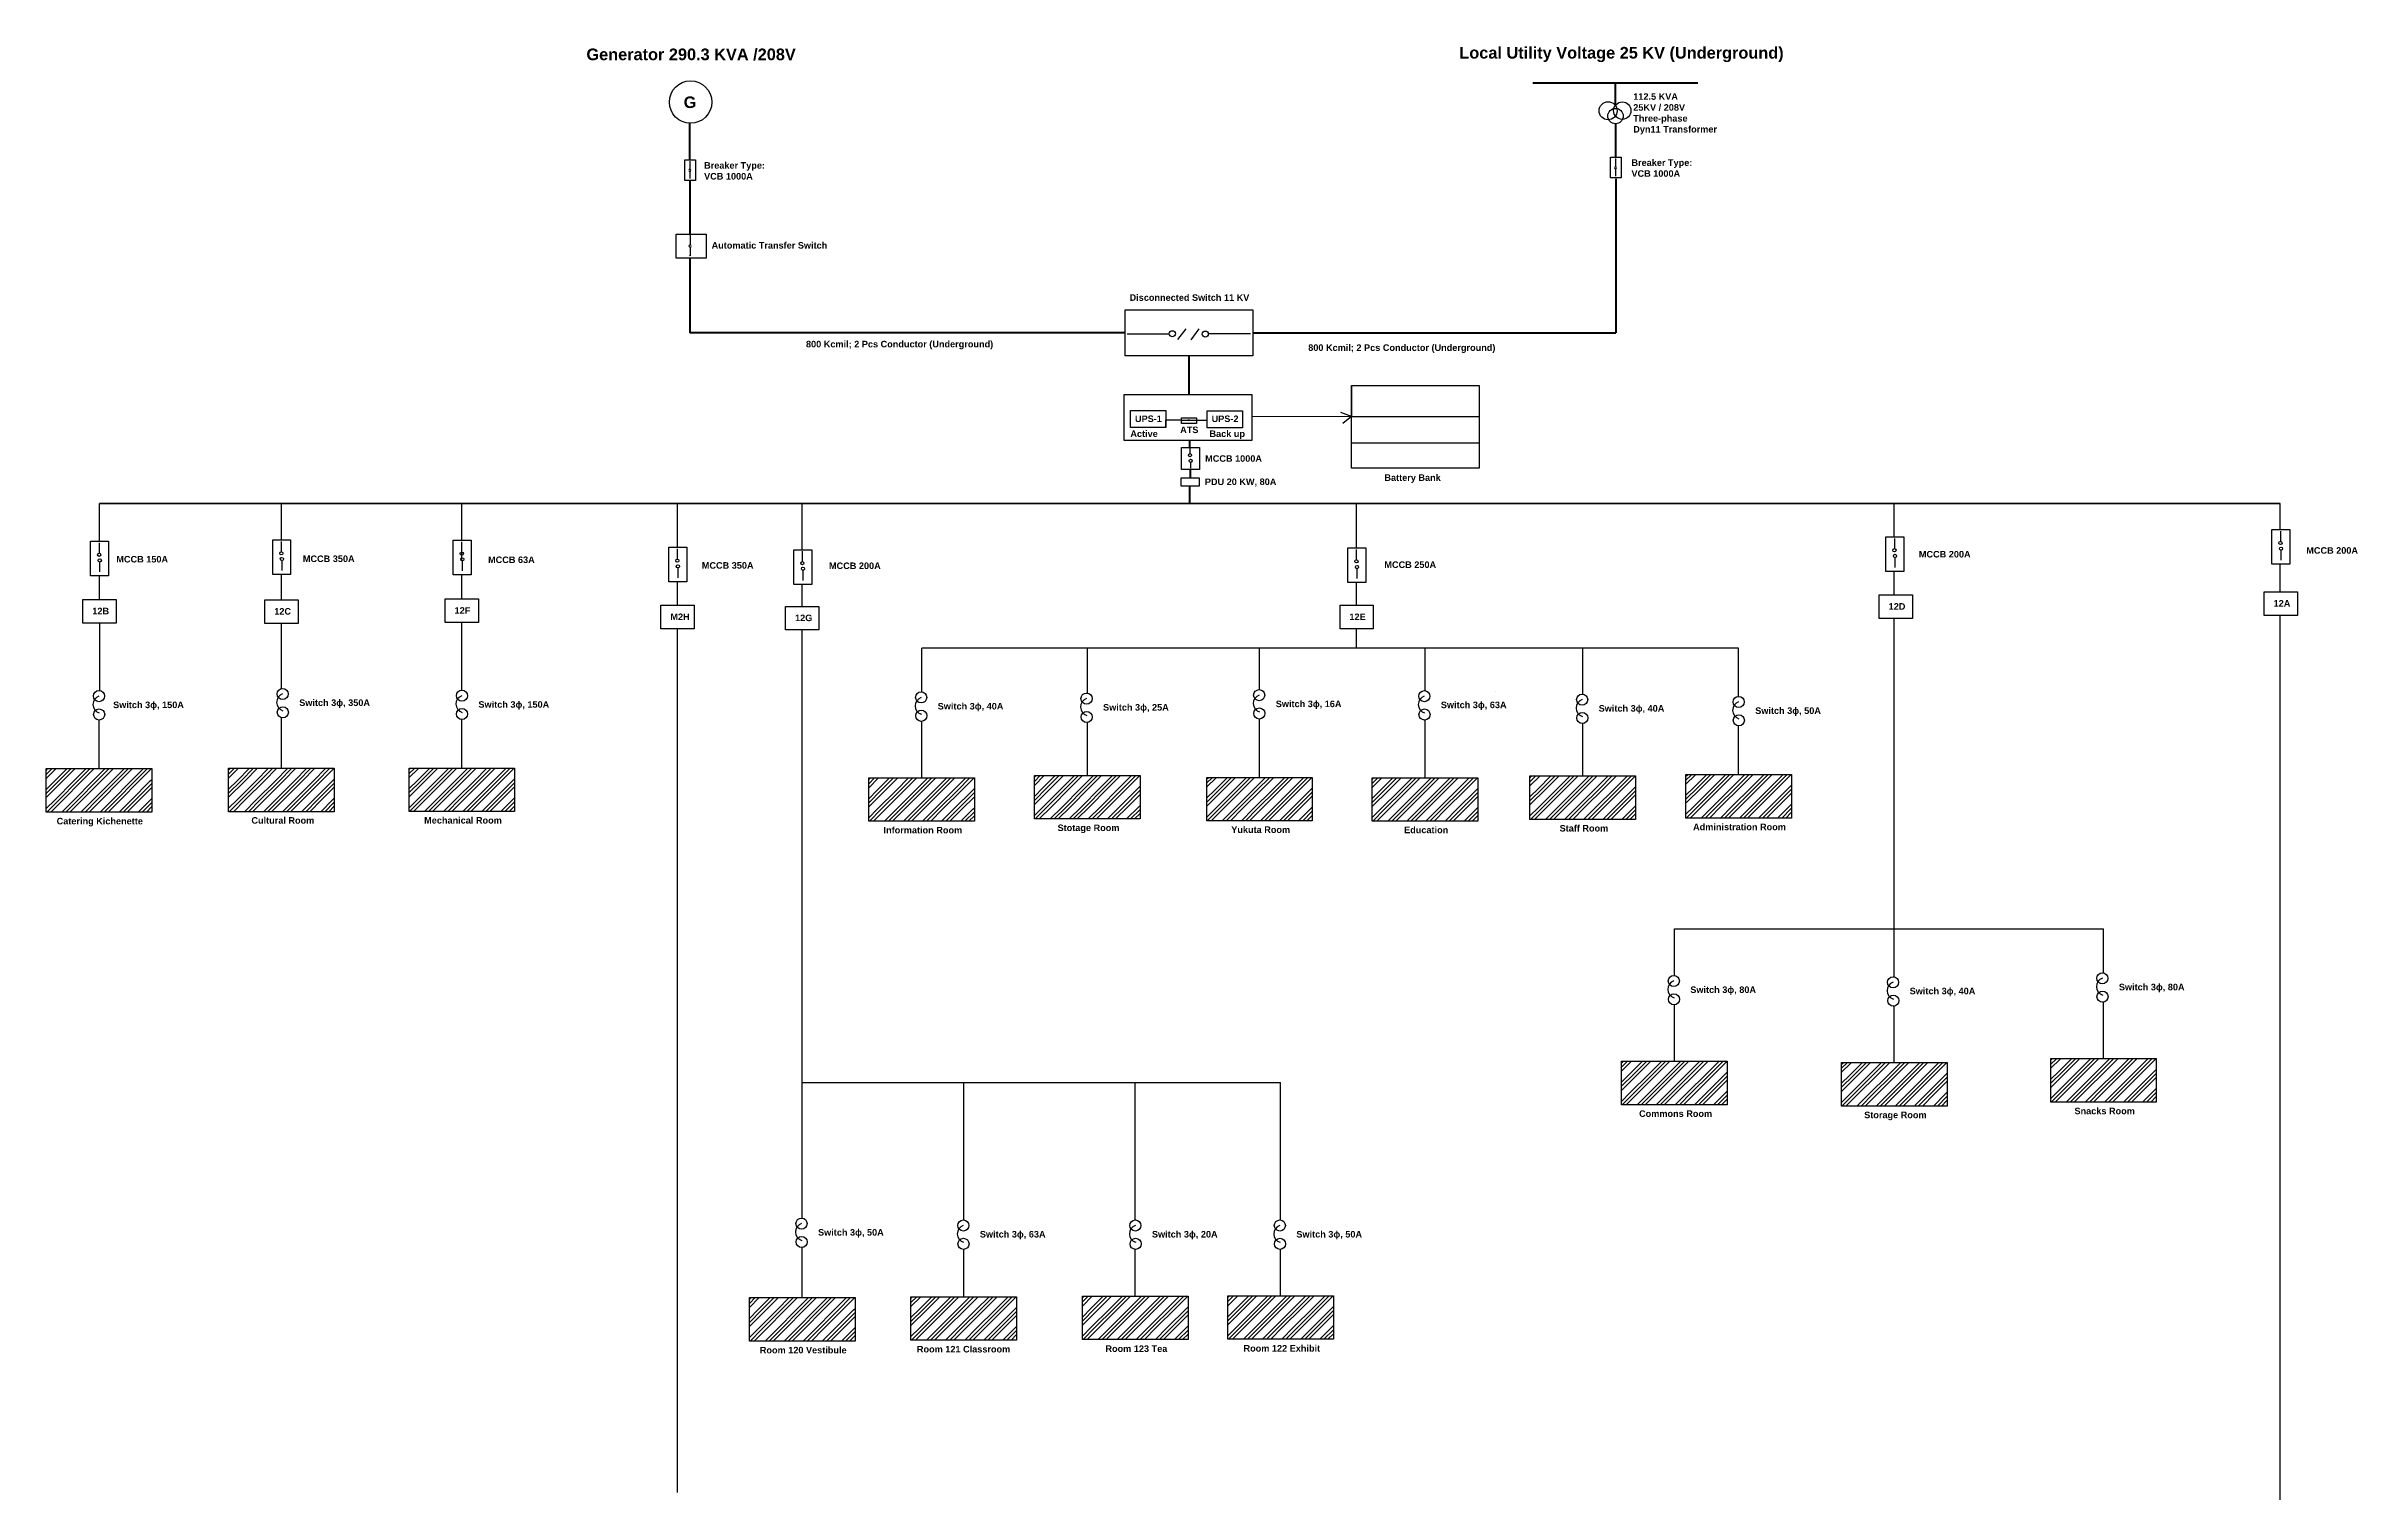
# Model space of a CAD drawing. Header units: inches. Extents: x -5920 to -969, y -5452 to -149.
# Drawn here: x -5920 to -969, y -3246 to -149 of the extents above; entities that cross this region are included whole.
import ezdxf

# ---------------------------------------------------------------- set-up
doc = ezdxf.new("R2010")
doc.units = ezdxf.units.IN
doc.header["$MEASUREMENT"] = 0
doc.styles.get("Standard").update_dxf_attribs({"font": 'arialbd.ttf'})

msp = doc.modelspace()

# ---------------------------------------------------------------- hatches: boundary and pattern name
at = {"true_color": 0xc7c8ca}
h = msp.add_hatch(dxfattribs=at)
h.set_pattern_fill('GOST_GROUND', color=9, scale=2.891733)
h.set_pattern_definition([(45, (7756.962, 6006.726), (40.895287, 0), [57.83467]), (45, (7765.637, 6006.726), (40.895287, 0), [57.83467]), (45, (7774.312, 6006.726), (40.895287, 0), [57.83467])])
h.paths.add_polyline_path([(-5694.1, -1696), (-5920.3, -1696), (-5920.3, -1788.9), (-5694.1, -1788.9)])
h = msp.add_hatch(dxfattribs=at)
h.set_pattern_fill('GOST_GROUND', color=9, scale=2.891733)
h.set_pattern_definition([(45, (8147.76, 6007.328), (40.895287, 0), [57.83467]), (45, (8156.435, 6007.328), (40.895287, 0), [57.83467]), (45, (8165.11, 6007.328), (40.895287, 0), [57.83467])])
h.paths.add_polyline_path([(-5303.3, -1695.4), (-5529.5, -1695.4), (-5529.5, -1788.3), (-5303.3, -1788.3)])
h = msp.add_hatch(dxfattribs=at)
h.set_pattern_fill('GOST_GROUND', color=9, scale=2.891733)
h.set_pattern_definition([(45, (8533.728, 6007.878), (40.895287, 0), [57.83467]), (45, (8542.403, 6007.878), (40.895287, 0), [57.83467]), (45, (8551.078, 6007.878), (40.895287, 0), [57.83467])])
h.paths.add_polyline_path([(-4917.3, -1694.9), (-5143.5, -1694.9), (-5143.5, -1787.8), (-4917.3, -1787.8)])
h = msp.add_hatch(dxfattribs=at)
h.set_pattern_fill('GOST_GROUND', color=9, scale=2.891733)
h.set_pattern_definition([(45, (9518.717, 5986.904), (40.895287, 0), [57.83467]), (45, (9527.392, 5986.904), (40.895287, 0), [57.83467]), (45, (9536.067, 5986.904), (40.895287, 0), [57.83467])])
h.paths.add_polyline_path([(-3932.3, -1715.9), (-4158.5, -1715.9), (-4158.5, -1808.8), (-3932.3, -1808.8)])
h = msp.add_hatch(dxfattribs=at)
h.set_pattern_fill('GOST_GROUND', color=9, scale=2.891733)
h.set_pattern_definition([(45, (9873.54, 5991.866), (40.895287, 0), [57.83467]), (45, (9882.216, 5991.866), (40.895287, 0), [57.83467]), (45, (9890.89, 5991.866), (40.895287, 0), [57.83467])])
h.paths.add_polyline_path([(-3577.5, -1710.9), (-3803.7, -1710.9), (-3803.7, -1803.8), (-3577.5, -1803.8)])
h = msp.add_hatch(dxfattribs=at)
h.set_pattern_fill('GOST_GROUND', color=9, scale=2.891733)
h.set_pattern_definition([(45, (10242.328, 5987.83), (40.895287, 0), [57.83467]), (45, (10251.003, 5987.83), (40.895287, 0), [57.83467]), (45, (10259.68, 5987.83), (40.895287, 0), [57.83467])])
h.paths.add_polyline_path([(-3208.7, -1714.9), (-3434.9, -1714.9), (-3434.9, -1807.8), (-3208.7, -1807.8)])
h = msp.add_hatch(dxfattribs=at)
h.set_pattern_fill('GOST_GROUND', color=9, scale=2.891733)
h.set_pattern_definition([(45, (10596.797, 5987.253), (40.895287, 0), [57.83467]), (45, (10605.472, 5987.253), (40.895287, 0), [57.83467]), (45, (10614.147, 5987.253), (40.895287, 0), [57.83467])])
h.paths.add_polyline_path([(-2854.2, -1715.5), (-3080.4, -1715.5), (-3080.4, -1808.4), (-2854.2, -1808.4)])
h = msp.add_hatch(dxfattribs=at)
h.set_pattern_fill('GOST_GROUND', color=9, scale=2.891733)
h.set_pattern_definition([(45, (10934.677, 5990.882), (40.895287, 0), [57.83467]), (45, (10943.352, 5990.882), (40.895287, 0), [57.83467]), (45, (10952.027, 5990.882), (40.895287, 0), [57.83467])])
h.paths.add_polyline_path([(-2516.3, -1711.9), (-2742.5, -1711.9), (-2742.5, -1804.8), (-2516.3, -1804.8)])
h = msp.add_hatch(dxfattribs=at)
h.set_pattern_fill('GOST_GROUND', color=9, scale=2.891733)
h.set_pattern_definition([(45, (11268.307, 5993.722), (40.895287, 0), [57.83467]), (45, (11276.982, 5993.722), (40.895287, 0), [57.83467]), (45, (11285.657, 5993.722), (40.895287, 0), [57.83467])])
h.paths.add_polyline_path([(-2182.7, -1709), (-2408.9, -1709), (-2408.9, -1801.9), (-2182.7, -1801.9)])
h = msp.add_hatch(dxfattribs=at)
h.set_pattern_fill('GOST_GROUND', color=9, scale=2.891733)
h.set_pattern_definition([(45, (11130.96, 5379.9), (40.895287, 0), [57.83467]), (45, (11139.635, 5379.9), (40.895287, 0), [57.83467]), (45, (11148.31, 5379.9), (40.895287, 0), [57.83467])])
h.paths.add_polyline_path([(-2320.1, -2322.9), (-2546.3, -2322.9), (-2546.3, -2415.8), (-2320.1, -2415.8)])
h = msp.add_hatch(dxfattribs=at)
h.set_pattern_fill('GOST_GROUND', color=9, scale=2.891733)
h.set_pattern_definition([(45, (11601.827, 5377.066), (40.895287, 0), [57.83467]), (45, (11610.502, 5377.066), (40.895287, 0), [57.83467]), (45, (11619.177, 5377.066), (40.895287, 0), [57.83467])])
h.paths.add_polyline_path([(-1849.2, -2325.7), (-2075.4, -2325.7), (-2075.4, -2418.6), (-1849.2, -2418.6)])
h = msp.add_hatch(dxfattribs=at)
h.set_pattern_fill('GOST_GROUND', color=9, scale=2.891733)
h.set_pattern_definition([(45, (12050, 5385.565), (40.895287, 0), [57.83467]), (45, (12058.677, 5385.565), (40.895287, 0), [57.83467]), (45, (12067.352, 5385.565), (40.895287, 0), [57.83467])])
h.paths.add_polyline_path([(-1401, -2317.2), (-1627.2, -2317.2), (-1627.2, -2410.1), (-1401, -2410.1)])
h = msp.add_hatch(dxfattribs=at)
h.set_pattern_fill('GOST_GROUND', color=9, scale=2.891733)
h.set_pattern_definition([(45, (9263.112, 4874.098), (40.895287, 0), [57.83467]), (45, (9271.788, 4874.098), (40.895287, 0), [57.83467]), (45, (9280.463, 4874.098), (40.895287, 0), [57.83467])])
h.paths.add_polyline_path([(-4187.9, -2828.7), (-4414.1, -2828.7), (-4414.1, -2921.6), (-4187.9, -2921.6)])
h = msp.add_hatch(dxfattribs=at)
h.set_pattern_fill('GOST_GROUND', color=9, scale=2.891733)
h.set_pattern_definition([(45, (9608.943, 4876.122), (40.895287, 0), [57.83467]), (45, (9617.618, 4876.122), (40.895287, 0), [57.83467]), (45, (9626.293, 4876.122), (40.895287, 0), [57.83467])])
h.paths.add_polyline_path([(-3842.1, -2826.6), (-4068.3, -2826.6), (-4068.3, -2919.5), (-3842.1, -2919.5)])
h = msp.add_hatch(dxfattribs=at)
h.set_pattern_fill('GOST_GROUND', color=9, scale=2.891733)
h.set_pattern_definition([(45, (9976.376, 4877.24), (40.895287, 0), [57.83467]), (45, (9985.05, 4877.24), (40.895287, 0), [57.83467]), (45, (9993.726, 4877.24), (40.895287, 0), [57.83467])])
h.paths.add_polyline_path([(-3474.6, -2825.5), (-3700.8, -2825.5), (-3700.8, -2918.4), (-3474.6, -2918.4)])
h = msp.add_hatch(dxfattribs=at)
h.set_pattern_fill('GOST_GROUND', color=9, scale=2.891733)
h.set_pattern_definition([(45, (10287.86, 4877.995), (40.895287, 0), [57.83467]), (45, (10296.535, 4877.995), (40.895287, 0), [57.83467]), (45, (10305.21, 4877.995), (40.895287, 0), [57.83467])])
h.paths.add_polyline_path([(-3163.2, -2824.8), (-3389.4, -2824.8), (-3389.4, -2917.7), (-3163.2, -2917.7)])

# ---------------------------------------------------------------- linework, layer by layer
at = {"lineweight": 50}
msp.add_line((-2735.8, -228), (-2382.8, -228), dxfattribs=at)
at = {"lineweight": 40}
for p, q in [((-2559.2, -276.3), (-2559.2, -228)), ((-4541.9, -392.4), (-4541.9, -314.3)), ((-2559.1, -298.9), (-2559.1, -298.9)), ((-2559.1, -315.3), (-2559.1, -387)), ((-4541.3, -552), (-4541.3, -436.9)), ((-2558.4, -433.1), (-2558.4, -763.3)), ((-4541.6, -603), (-4541.6, -763.3)), ((-3609.2, -763.3), (-4541.6, -763.3)), ((-3335.5, -763.3), (-2558.4, -763.3)), ((-3472, -895), (-3472, -813.6)), ((-3470.5, -1008.5), (-3470.5, -993.6)), ((-3469.6, -1072.8), (-3469.6, -1055.3)), ((-3470.8, -1128.7), (-3470.8, -1091.5))]:
    msp.add_line(p, q, dxfattribs=at)
for p, q in [((-4541.9, -395.5), (-4541.8, -413.2)), ((-2559.2, -390), (-2559.2, -407.8)), ((-4541.8, -417), (-4541.8, -432.7)), ((-2559.2, -411.6), (-2559.2, -427.3)), ((-4541.3, -554.4), (-4541.2, -574.9)), ((-4541.2, -579.2), (-4541.2, -597.3)), ((-4541.6, -597.7), (-4541.6, -598)), ((-3604.8, -764.9), (-3514.8, -764.9)), ((-3430.9, -764.6), (-3340.9, -764.6)), ((-3124.7, -875.5), (-3124.7, -942.4)), ((-3337.7, -895), (-3337.7, -941.4)), ((-3124.7, -942.4), (-3147.6, -933.7)), ((-3522.5, -965.4), (-3522.5, -949.5)), ((-3522.5, -949.5), (-3488.4, -949.5)), ((-3487.2, -950.1), (-3474.4, -950.1)), ((-3471.5, -950), (-3457.4, -950)), ((-3456.5, -950.1), (-3433.6, -950.1)), ((-3337.7, -941.4), (-3124.7, -942.4)), ((-3124.7, -942.4), (-3143.1, -956.9)), ((-3124.7, -942.4), (-2851, -942.4)), ((-3470.5, -1008.5), (-3470.5, -1021.1)), ((-3124.7, -1052.9), (-3124.7, -998.7)), ((-3124.7, -998.7), (-2851, -998.7)), ((-3469.2, -1040.4), (-3469.2, -1052.8)), ((-1135, -1187.8), (-1135, -1209.2)), ((-5807.1, -1212.9), (-5807.1, -1234.3)), ((-5417, -1209.8), (-5417, -1231.2)), ((-5030.5, -1210.5), (-5030.5, -1231.9)), ((-5030.1, -1251.2), (-5030.1, -1232.3)), ((-4568.7, -1225.6), (-4568.7, -1247)), ((-4300.9, -1230.8), (-4300.9, -1252.2)), ((-3114.2, -1227), (-3114.2, -1248.4)), ((-1961.8, -1203.2), (-1961.8, -1224.6)), ((-1133.7, -1228.5), (-1133.7, -1249.9)), ((-5805.9, -1253.6), (-5805.9, -1275)), ((-5415.7, -1250.5), (-5415.7, -1271.9)), ((-5029.3, -1251.2), (-5029.3, -1272.6)), ((-4567.4, -1266.3), (-4567.4, -1287.7)), ((-4299.6, -1271.5), (-4299.6, -1292.9)), ((-3112.9, -1267.7), (-3112.9, -1289.1)), ((-1960.5, -1243.8), (-1960.5, -1265.3)), ((-2815.3, -1530.2), (-2815.3, -1530.2))]:
    msp.add_line(p, q)
at = {"lineweight": 35}
msp.add_line((-5806.1, -1128.7), (-1135.4, -1128.7), dxfattribs=at)
at = {"lineweight": 30}
for p, q in [((-5806.1, -1209.4), (-5806.1, -1128.7)), ((-5416.4, -1206.3), (-5416.4, -1128.7)), ((-5030.1, -1207), (-5030.1, -1128.7)), ((-4568, -1222), (-4568, -1128.7)), ((-4301, -1227.3), (-4301, -1128.7)), ((-3113.5, -1223.5), (-3113.5, -1128.7)), ((-1962, -1199.6), (-1962, -1128.7)), ((-1135.4, -1184.3), (-1135.4, -1128.7)), ((-5806, -1333.9), (-5806.1, -1283.6)), ((-5416.4, -1334.6), (-5416.4, -1280.5)), ((-5030.1, -1332.7), (-5030.1, -1281.2)), ((-1962, -1323.9), (-1962, -1273.9)), ((-1135.4, -1317.3), (-1135.4, -1258.5)), ((-4568, -1346.3), (-4568, -1296.3)), ((-4301, -1348.6), (-4301, -1301.5)), ((-3113.5, -1346.3), (-3113.5, -1297.8)), ((-5806, -1384.5), (-5806, -1529)), ((-5416.4, -1524.6), (-5416.4, -1385.3)), ((-5030.1, -1528.1), (-5030.1, -1383.3)), ((-1962, -2141.9), (-1962, -1374.6)), ((-1135.4, -5008.6), (-1135.4, -1368)), ((-4568, -3246.2), (-4568, -1396.9)), ((-4301, -2658.4), (-4301, -1399.2)), ((-3113.5, -1438.2), (-3113.5, -1396.9)), ((-2295.5, -1438.2), (-4045.1, -1438.2)), ((-4045.1, -1531.8), (-4045.1, -1438.2)), ((-3690.3, -1534.4), (-3690.3, -1438.2)), ((-3321.5, -1526.9), (-3321.5, -1438.2)), ((-2967, -1529.1), (-2967, -1438.2)), ((-2629.2, -1536.5), (-2629.2, -1438.2)), ((-2295.5, -1541.3), (-2295.5, -1438.2)), ((-5807.2, -1696), (-5807.2, -1591.9)), ((-5416.4, -1695.4), (-5416.4, -1587)), ((-5030.1, -1694.7), (-5030.1, -1591.1)), ((-4045.1, -1715.7), (-4045.1, -1594.8)), ((-3690.3, -1710.7), (-3690.3, -1597.2)), ((-3321.5, -1714.8), (-3321.5, -1589.9)), ((-2967, -1715.4), (-2967, -1592)), ((-2629.2, -1711.7), (-2629.2, -1599.4)), ((-2295.5, -1708.9), (-2295.5, -1604.3)), ((-2432.9, -2039.3), (-1513.8, -2039.3)), ((-2432.9, -2138.9), (-2432.9, -2039.3)), ((-1513.8, -2133.4), (-1513.8, -2039.3)), ((-2432.9, -2322.7), (-2432.9, -2201.8)), ((-1962, -2325.5), (-1962, -2204.5)), ((-1513.8, -2317), (-1513.8, -2196)), ((-4301, -2368.3), (-3276.3, -2368.3)), ((-3955.2, -2662.3), (-3955.2, -2368.3)), ((-3587.7, -2662.3), (-3587.7, -2368.3)), ((-3276.3, -2662.5), (-3276.3, -2368.3)), ((-4301, -2828.7), (-4301, -2721.3)), ((-3955.2, -2826.6), (-3955.2, -2725.4)), ((-3587.7, -2825.5), (-3587.7, -2725.3)), ((-3276.3, -2824.8), (-3276.3, -2725.3))]:
    msp.add_line(p, q, dxfattribs=at)
for points in [[(-4552.6, -392.4), (-4529.6, -392.4), (-4529.6, -436.9), (-4552.6, -436.9)], [(-2570, -387), (-2546.9, -387), (-2546.9, -431.5), (-2570, -431.5)], [(-4570.9, -552), (-4507, -552), (-4507, -603), (-4570.9, -603)], [(-3609.2, -714), (-3335.5, -714), (-3335.5, -812.6), (-3609.2, -812.6)], [(-3124.7, -875.5), (-2851, -875.5), (-2851, -1052.9), (-3124.7, -1052.9)], [(-3611.4, -895), (-3337.7, -895), (-3337.7, -993.6), (-3611.4, -993.6)], [(-3598.2, -929.2), (-3522.5, -929.2), (-3522.5, -965.4), (-3598.2, -965.4)], [(-3433.6, -930.1), (-3358, -930.1), (-3358, -966.3), (-3433.6, -966.3)], [(-3488.4, -945.2), (-3456.5, -945.2), (-3456.5, -956.9), (-3488.4, -956.9)], [(-3488.7, -1008.5), (-3450.3, -1008.5), (-3450, -1055.3), (-3488.5, -1055.3)], [(-3489, -1073.2), (-3450.6, -1073.2), (-3450.6, -1091.3), (-3489, -1091.3)], [(-1153.2, -1184.3), (-1114.8, -1184.3), (-1114.8, -1258.5), (-1153.2, -1258.5)], [(-5825.3, -1209.4), (-5786.9, -1209.4), (-5786.9, -1283.6), (-5825.3, -1283.6)], [(-5435.2, -1206.3), (-5396.7, -1206.3), (-5396.7, -1280.5), (-5435.2, -1280.5)], [(-5048.7, -1207), (-5010.3, -1207), (-5010.3, -1281.2), (-5048.7, -1281.2)], [(-4586.9, -1222), (-4548.5, -1222), (-4548.5, -1296.3), (-4586.9, -1296.3)], [(-4319.1, -1227.3), (-4280.7, -1227.3), (-4280.7, -1301.5), (-4319.1, -1301.5)], [(-3132.4, -1223.5), (-3093.9, -1223.5), (-3093.9, -1297.8), (-3132.4, -1297.8)], [(-1980, -1199.6), (-1941.6, -1199.6), (-1941.6, -1273.9), (-1980, -1273.9)], [(-5841.6, -1333.9), (-5770.4, -1333.9), (-5770.4, -1384.5), (-5841.6, -1384.5)], [(-5452, -1334.6), (-5380.7, -1334.6), (-5380.7, -1385.3), (-5452, -1385.3)], [(-5065.7, -1332.7), (-4994.5, -1332.7), (-4994.5, -1383.3), (-5065.7, -1383.3)], [(-1994.1, -1323.9), (-1922.9, -1323.9), (-1922.9, -1374.6), (-1994.1, -1374.6)], [(-1169.6, -1317.3), (-1098.4, -1317.3), (-1098.4, -1368), (-1169.6, -1368)], [(-4603.6, -1346.3), (-4532.3, -1346.3), (-4532.3, -1396.9), (-4603.6, -1396.9)], [(-4336.5, -1348.6), (-4265.2, -1348.6), (-4265.2, -1399.2), (-4336.5, -1399.2)], [(-3149.1, -1346.3), (-3077.9, -1346.3), (-3077.9, -1396.9), (-3149.1, -1396.9)], [(-5920.3, -1696), (-5694.1, -1696), (-5694.1, -1788.9), (-5920.3, -1788.9)], [(-5529.5, -1695.4), (-5303.3, -1695.4), (-5303.3, -1788.3), (-5529.5, -1788.3)], [(-5143.2, -1694.7), (-4917, -1694.7), (-4917, -1787.6), (-5143.2, -1787.6)], [(-4158.2, -1715.7), (-3932, -1715.7), (-3932, -1808.6), (-4158.2, -1808.6)], [(-3803.4, -1710.7), (-3577.2, -1710.7), (-3577.2, -1803.6), (-3803.4, -1803.6)], [(-3434.6, -1714.8), (-3208.4, -1714.8), (-3208.4, -1807.7), (-3434.6, -1807.7)], [(-3080.1, -1715.4), (-2853.9, -1715.4), (-2853.9, -1808.3), (-3080.1, -1808.3)], [(-2742.3, -1711.7), (-2516.1, -1711.7), (-2516.1, -1804.6), (-2742.3, -1804.6)], [(-2408.6, -1708.9), (-2182.4, -1708.9), (-2182.4, -1801.8), (-2408.6, -1801.8)], [(-2546, -2322.7), (-2319.8, -2322.7), (-2319.8, -2415.6), (-2546, -2415.6)], [(-2075.1, -2325.5), (-1848.9, -2325.5), (-1848.9, -2418.4), (-2075.1, -2418.4)], [(-1626.9, -2317), (-1400.7, -2317), (-1400.7, -2409.9), (-1626.9, -2409.9)], [(-4414.1, -2828.7), (-4187.9, -2828.7), (-4187.9, -2921.6), (-4414.1, -2921.6)], [(-4414.1, -2828.7), (-4187.9, -2828.7), (-4187.9, -2921.6), (-4414.1, -2921.6)], [(-4068.3, -2826.6), (-3842.1, -2826.6), (-3842.1, -2919.5), (-4068.3, -2919.5)], [(-4068.3, -2826.6), (-3842.1, -2826.6), (-3842.1, -2919.5), (-4068.3, -2919.5)], [(-3700.8, -2825.5), (-3474.6, -2825.5), (-3474.6, -2918.4), (-3700.8, -2918.4)], [(-3700.8, -2825.5), (-3474.6, -2825.5), (-3474.6, -2918.4), (-3700.8, -2918.4)], [(-3389.4, -2824.8), (-3163.2, -2824.8), (-3163.2, -2917.7), (-3389.4, -2917.7)], [(-3389.4, -2824.8), (-3163.2, -2824.8), (-3163.2, -2917.7), (-3389.4, -2917.7)]]:
    msp.add_lwpolyline(points, close=True)
for points in [[(-3479.6, -754.2), (-3497.1, -777.6)], [(-3451.4, -754.5), (-3468.9, -777.8)]]:
    msp.add_lwpolyline(points)
for centre, radius in [((-4540.1, -268.9), 45.5), ((-2574.9, -287.6), 19.4), ((-2559.1, -298.9), 16.5), ((-2544.5, -287.3), 18.6), ((-4541.3, -553.9), 0.472), ((-4541.2, -597.9), 0.472), ((-3508.3, -764.9), 6.53), ((-3437.7, -765.7), 6.53), ((-3474.4, -950.1), 0.73), ((-3471.9, -950.1), 0.73), ((-3470.3, -1024.9), 3.44), ((-3469, -1037.1), 3.44), ((-5806.9, -1238.2), 3.44), ((-5416.8, -1235), 3.44), ((-5030.3, -1235.8), 3.44), ((-1961.6, -1228.4), 3.44), ((-1960.3, -1240.6), 3.44), ((-1134.8, -1213), 3.44), ((-1133.5, -1225.2), 3.44), ((-5805.6, -1250.3), 3.44), ((-5415.5, -1247.2), 3.44), ((-5029.1, -1247.9), 3.44), ((-4568.5, -1250.8), 3.44), ((-4567.2, -1263), 3.44), ((-4300.7, -1256.1), 3.44), ((-4299.4, -1268.2), 3.44), ((-3114, -1252.3), 3.44), ((-3112.7, -1264.5), 3.44), ((-5807.3, -1540.8), 11.9), ((-5413.8, -1536.2), 11.9), ((-5029.9, -1539.9), 11.9), ((-4046.3, -1543.6), 11.9), ((-3692, -1546.1), 11.9), ((-3322.2, -1538.7), 11.9), ((-2968.5, -1540.9), 11.9), ((-5806.9, -1580.1), 11.9), ((-5413.4, -1575.5), 11.9), ((-5029.6, -1579.2), 11.9), ((-4045.9, -1582.9), 11.9), ((-3691.6, -1585.4), 11.9), ((-3321.8, -1578), 11.9), ((-2968.1, -1580.2), 11.9), ((-2630.5, -1548.3), 11.9), ((-2630.1, -1587.6), 11.9), ((-2295.2, -1553.2), 11.9), ((-2294.8, -1592.5), 11.9), ((-2434.2, -2150.6), 11.9), ((-2433.8, -2190), 11.9), ((-1964.5, -2153.5), 11.9), ((-1516.3, -2145), 11.9), ((-1515.9, -2184.3), 11.9), ((-1964.1, -2192.8), 11.9), ((-4302.5, -2670.1), 11.9), ((-3955.9, -2674.2), 11.9), ((-3587.4, -2674.2), 11.9), ((-3278, -2674.2), 11.9), ((-4302.1, -2709.5), 11.9), ((-3955.6, -2713.5), 11.9), ((-3587, -2713.5), 11.9), ((-3277.6, -2713.5), 11.9)]:
    msp.add_circle(centre, radius)
for centre, radius, start, end in [((-4541.8, -415.7), 2.44, 21.048, 157.3628), ((-4541.7, -414.1), 2.94, 213.8852, 324.6283), ((-2559, -408.7), 2.94, 213.8852, 324.6283), ((-2559.2, -410.3), 2.44, 21.048, 157.3628), ((-4541.1, -575.9), 3.39, 213.8852, 324.6283), ((-4541.2, -577.7), 2.81, 21.048, 157.3628), ((-5801.3, -1558.6), 18.9, 108.6696, 253.4394), ((-5407.8, -1554), 18.9, 108.6696, 253.4394), ((-5023.9, -1557.8), 18.9, 108.6696, 253.4394), ((-4040.2, -1561.5), 18.9, 108.6696, 253.4394), ((-3686, -1564), 18.9, 108.6696, 253.4394), ((-3316.1, -1556.6), 18.9, 108.6696, 253.4394), ((-2962.5, -1558.7), 18.9, 108.6696, 253.4394), ((-2624.4, -1566.1), 18.9, 108.6696, 253.4394), ((-2289.2, -1571.1), 18.9, 108.6696, 253.4394), ((-2428.2, -2168.5), 18.9, 108.6696, 253.4394), ((-1958.4, -2171.3), 18.9, 108.6696, 253.4394), ((-1510.2, -2162.8), 18.9, 108.6696, 253.4394), ((-4296.5, -2688), 18.9, 108.6696, 253.4394), ((-3949.9, -2692.1), 18.9, 108.6696, 253.4394), ((-3581.4, -2692.1), 18.9, 108.6696, 253.4394), ((-3272, -2692.1), 18.9, 108.6696, 253.4394)]:
    msp.add_arc(centre, radius, start, end)

# ---------------------------------------------------------------- texts
msp.add_text('G', height=24.8, rotation=0.8964).set_placement((-4554.7, -281.9))
msp.add_text('G', height=1.3).set_placement((-4541.8, -577.8))
at = {"attachment_point": 1}
for s, insert, char_height, width in [('Generator 290.3 KVA /208V', (-4763.2, -154.3), 25, 454.94), ('Local Utility Voltage 25 KV (Underground)', (-2893.5, -150.8), 25, 726.82), ('112.5 KVA\\P25KV / 208V\\PThree-phase\\PDyn11 Transformer', (-2521, -250.1), 14, 186.77), ('Breaker Type: \\PVCB 1000A', (-2524.9, -391.6), 14, 133.736), ('Breaker Type: \\PVCB 1000A', (-4511.2, -397.5), 14, 133.736), ('Automatic Transfer Switch', (-4495.1, -568.7), 14, 264.201), ('Disconnected Switch 11 KV', (-3599.8, -680.5), 14, 258.799), ('\\pxt20;800 Kcmil; 2 Pcs Conductor (Underground)', (-4292.9, -780.1), 14, 406.741), ('\\pxt20;800 Kcmil; 2 Pcs Conductor (Underground)', (-3217.2, -787.7), 14, 406.741), ('UPS-1', (-3588.3, -940), 14, 250.55), ('UPS-2', (-3424.1, -940), 14, 250.55), ('Active', (-3598.1, -972), 14, 250.55), ('ATS', (-3491.5, -963.7), 14, 250.55), ('Back up', (-3428.7, -972), 14, 250.55), ('PDU 20 KW, 80A', (-3438.6, -1074.9), 14, 250.55)]:
    msp.add_mtext(s, dxfattribs=dict(at, insert=insert, char_height=char_height, width=width))
at = {"char_height": 14, "attachment_point": 1}
for s, width, heights, insert in [('MCCB 1000A', 166.994, [18.5], (-3438, -1025.1)), ('Battery Bank', 166.994, [18.5], (-3054, -1066)), ('MCCB 200A', 114.192, [16.5], (-1909.3, -1230)), ('MCCB 200A', 114.192, [16.5], (-1079.5, -1221.9)), ('MCCB 150A', 114.192, [16.5], (-5770.1, -1240.7)), ('MCCB 350A', 114.192, [16.5], (-5370.6, -1239.7)), ('MCCB 63A', 114.192, [16.5], (-4973.9, -1241.9)), ('MCCB 350A', 114.192, [16.5], (-4516.1, -1254)), ('MCCB 200A', 114.192, [16.5], (-4243.7, -1254.7)), ('MCCB 250A', 114.192, [16.5], (-3054.1, -1252.4)), ('12A', 40.822, [14.6], (-1149.4, -1335.1)), ('12B', 40.822, [14.6], (-5821.5, -1351.6)), ('12C', 40.822, [14.6], (-5431.8, -1352.3)), ('12F', 40.822, [14.6], (-5045.6, -1350.4)), ('M2H', 40.822, [14.6], (-4583.4, -1364)), ('12G', 40.822, [14.6], (-4316.3, -1366.3)), ('12E', 40.822, [14.6], (-3128.9, -1364)), ('12D', 40.822, [14.6], (-1974, -1341.7)), ('Switch 3ϕ, 150A', 160.534, [16.8], (-5777, -1552.5)), ('Switch 3ϕ, 350A', 160.534, [16.8], (-5378.4, -1547.9)), ('Switch 3ϕ, 150A', 160.534, [16.8], (-4994.5, -1551.7)), ('Switch 3ϕ, 40A', 160.534, [16.8], (-4010.8, -1555.4)), ('Switch 3ϕ, 25A', 160.534, [16.8], (-3656.6, -1557.8)), ('Switch 3ϕ, 16A', 160.534, [16.8], (-3286.7, -1550.4)), ('Switch 3ϕ, 63A', 160.534, [16.8], (-2933.1, -1552.6)), ('Switch 3ϕ, 40A', 160.534, [16.8], (-2595.1, -1560)), ('Switch 3ϕ, 50A', 160.534, [16.8], (-2259.8, -1564.9)), ('Catering Kichenette', 186.514, [19.3], (-5897.9, -1801.4)), ('Cultural Room', 137.964, [17.1], (-5480.8, -1799.9)), ('\\pxqc;Mechanical Room', 186.514, [19.3], (-5120.9, -1799.7)), ('\\pxqc;Information Room', 186.514, [19.3], (-4135.9, -1820.7)), ('\\pxqc;Stotage Room', 186.514, [19.3], (-3781.1, -1815.7)), ('\\pxqc;Yukuta Room', 186.514, [19.3], (-3412.3, -1819.8)), ('\\pxqc;Education', 186.514, [19.3], (-3057.8, -1820.3)), ('\\pxqc;Staff Room', 186.514, [19.3], (-2719.9, -1816.7)), ('\\pxqc;Administration Room', 224.019, [14.6], (-2405.5, -1813.9)), ('Switch 3ϕ, 80A', 160.534, [16.8], (-2398.8, -2162.4)), ('Switch 3ϕ, 40A', 160.534, [16.8], (-1929, -2165.2)), ('Switch 3ϕ, 80A', 160.534, [16.8], (-1480.9, -2156.7)), ('\\pxqc;Snacks Room', 186.514, [19.3], (-1604.6, -2422)), ('\\pxqc;Commons Room', 186.514, [19.3], (-2523.6, -2427.7)), ('\\pxqc;Storage Room', 186.514, [19.3], (-2052.8, -2430.5)), ('Switch 3ϕ, 50A', 160.534, [16.8], (-4267.1, -2681.9)), ('Switch 3ϕ, 63A', 160.534, [16.8], (-3920.5, -2685.9)), ('Switch 3ϕ, 20A', 160.534, [16.8], (-3552, -2685.9)), ('Switch 3ϕ, 50A', 160.534, [16.8], (-3242.6, -2685.9)), ('Room 120 Vestibule', 186.514, [19.3], (-4391.8, -2934)), ('Room 121 Classroom', 198.813, [24], (-4055.4, -2932)), ('\\pxqc;Room 123 Tea', 186.514, [19.3], (-3678.5, -2930.9)), ('\\pxqc;Room 122 Exhibit', 186.514, [19.3], (-3367, -2930.2))]:
    msp.add_mtext_dynamic_manual_height_columns(s, width=width, gutter_width=45.3, heights=heights, dxfattribs=dict(at, insert=insert))

doc.saveas('drawing.dxf')
